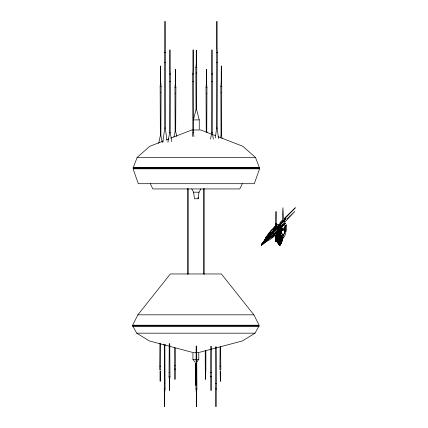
<?xml version="1.0" encoding="UTF-8"?>
<svg xmlns="http://www.w3.org/2000/svg" width="428" height="428" viewBox="0 0 428 428"><rect width="100%" height="100%" fill="white"/><g stroke="black" fill="none" stroke-linecap="round" stroke-linejoin="round"><path stroke-width="0.64" d="M280.121 229.231C279.233 229.681 278.516 233.1 279.511 233.998C280.121 233.105 278.35 234.335 278.986 233.479M164.989 21.4L164.935 45.405L164.55 52.516L164.759 128.079L162.774 142.342M216.868 21.4L216.814 45.405L216.429 52.516L216.638 128.079L215.343 137.88M160.586 66.046L160.532 81.678L160.147 86.306L160.356 135.51L158.713 143.348M169.916 49.916L169.857 68.475L169.472 73.974L169.681 132.407L167.91 142.358M175.4 69.47L175.341 83.423L174.956 87.558L175.164 131.492L173.923 136.992M193.098 49.916L193.039 68.475L192.654 73.974L192.862 132.407L192.258 136.532M196.281 50.418L196.222 63.718L195.842 67.661L196.051 109.525L193.376 119.899L199.245 119.899L199.245 129.994L191.765 129.994L170.751 138.158M196.452 406.6L196.506 392.979L196.891 388.94L196.682 346.059L196.163 346.059L195.954 388.94L196.34 392.979L196.399 406.6M206.462 69.47L206.403 83.423L206.023 87.558L206.232 131.492L206.751 131.492L206.992 132.733M211.946 49.916L211.887 68.475L211.507 73.974L211.716 132.407L210.592 139.121M215.985 406.6L216.044 392.979L216.429 388.94L216.22 346.728M221.271 66.046L221.217 81.678L220.832 86.306L221.041 135.51L220.634 137.827M279.372 234.576L279.398 230.157L279.5 230.596C278.821 231.286 279.842 241.082 279.778 234.223M169.531 390.416L169.59 379.882L169.97 376.763L169.766 343.604M211.063 390.416L211.122 379.882L211.507 376.763L211.298 346.231M275.445 227.311L275.466 223.47L275.728 224.807L276.445 224.288L276.274 223.207L275.525 223.534L275.509 227.375M276.263 225.112L276.274 223.207M277.483 238.562L277.21 238.578L277.221 236.839M277.28 236.786L277.264 238.637L277.547 238.583M277.355 238.664L277.371 236.759L277.403 238.664M277.488 238.642L277.505 236.791M277.082 239.985L277.044 236.877L277.109 240.22L278.173 242.708L278.189 240.29M279.5 242.264L279.489 244.779L278.505 243.874L278.516 242.104M282.715 237.144L281.619 240.82L281.48 236.176L280.961 235.33L279.575 238.851L279.928 240.06L279.527 241.232L279.077 239.6L279.923 239.225M279.784 235.411L279.211 233.816C279.029 241.248 279.853 231.313 279.313 230.644L279.639 234.592L279.216 237.101L279.104 233.827L278.965 235.25L279.179 233.811L279.794 234.822M279.158 240.664L279.158 239.525M279.43 237.668L279.324 230.692M279.238 240.857L279.238 239.461M279.784 245.137L279.318 239.664L279.917 239.289M278.756 234.924L278.986 235.844L279.179 233.832L279.628 237.128L279.505 237.545L279.2 233.902L279.265 237.754L279.366 235.839M279.5 239.3C278.853 250.46 281.656 242.735 282.828 238.375L282.534 237.893M279.591 241.301L279.596 239.263M279.703 239.231L280.04 245.067M279.773 239.209L280.212 244.939M284.706 228.461L284.053 229.911L284.866 227.3L286.22 224.807C287.102 236.085 281.068 245.774 279.8 228.06M279.794 240.825L279.848 239.193L279.891 240.402M280.18 241.815L281.287 239.584L281.464 242.114L280.426 244.265L280.185 240.707M280.426 244.265L280.442 241.125M281.009 226.754C280.527 237.331 285.251 238.583 285.037 227.081L284.834 228.028M281.18 239.643L281.335 239.065M284.866 227.3C285.096 237.668 280.752 236.54 281.223 227.011L281.966 229.745L281.34 229.034L284.652 229.301M281.426 242.275L281.512 239.257M281.619 240.82L281.64 235.983L281.843 236.186M282.02 226.642L282.009 229.157L284.759 227.407L284.743 218.382L284.657 219.446M160.206 381.262L160.345 370.916M175.015 379.32C175.32 368.882 175.384 358.562 175.25 348.071M205.579 379.32C205.825 369.749 205.991 360.323 205.815 350.698M220.393 381.262L220.532 370.916M278.965 244.399L279.035 244.698L278.494 244.094L278.221 241.215L279.243 242.328L279.489 244.779M278.516 241.633L278.537 238.53L277.59 236.4L276.927 233.009L276.258 233.774M276.943 237.786L277.023 236.914L277.809 238.551L278.173 242.708M279.489 237.631L279.2 233.902L279.281 237.754M283.149 234.811L283.202 237.979M279.099 234.186L279.227 237.722M166.968 140.432L165.278 128.079L165.486 52.516L165.101 45.405L165.042 21.4M218.553 138.517L217.156 128.079L217.365 52.516L216.98 45.405L216.921 21.4M275.728 223.074L276.028 211.512L276.21 222.688M279.019 233.907L278.986 234.688L279.013 234.271M279.099 234.009L279.275 231.505L279.035 233.549M171.842 141.711L170.2 132.407L170.408 73.974L170.023 68.475L169.97 49.916M193.991 136.532L193.381 132.407L193.59 73.974L193.21 68.475L193.151 49.916M213.358 139.121L212.234 132.407L212.443 73.974L212.058 68.475L211.999 49.916M279.195 240.755L279.473 245.009L279.869 245.132L279.2 233.907L279.334 237.77L279.195 233.907L279.142 234.876M270.282 231.43C272.759 229.681 275.172 226.792 277.216 224.293L269.415 232.42L265.462 238.011L271.363 233.752L280.773 224.807L274.509 229.601M162.217 142.101L160.875 135.51L161.083 86.306L160.698 81.678L160.639 66.046M222.068 138.41L221.56 135.51L221.768 86.306L221.383 81.678L221.329 66.046M277.804 237.064C276.461 239.001 278.671 237.92 277.681 238.407M279.5 230.596L279.088 237.422M279.077 240.204L279.575 238.851M280.666 241.29L280.597 241.387M280.838 241.183L281.041 241.044M281.469 240.889L281.175 240.825M165.203 344.24L164.839 346.059L165.048 388.94L164.662 392.979L164.609 406.6C164.93 398.837 164.031 391.117 164.32 383.392L164.32 346.059L163.956 344.24M176.769 136.393L175.683 131.492L175.892 87.558L175.507 83.423L175.453 69.47M206.751 131.492L206.959 87.558L206.574 83.423L206.515 69.47M215.931 406.6L215.878 392.979L215.493 388.94L215.701 346.728M199.245 119.899L196.57 109.525L196.778 67.661L196.393 63.718L196.334 50.418M276.718 233.287L276.055 241.89L275.691 238.899L276.333 233.913L275.889 239.343L275.37 235.368M282.234 220.233L282.935 207.724L283.47 219.141M279.628 237.128L279.762 235.389M278.821 242.211L278.553 244.153L278.034 243.377L278.072 242.553M278.104 241.932L278.28 238.134M279.072 235.887L279.11 237.438M282.699 237.936L282.86 234.785M169.477 390.416L169.418 379.882L169.039 376.763L169.242 343.604M211.009 390.416L210.951 379.882L210.571 376.763L210.779 346.231M276.039 241.906L275.579 236.609M159.917 343.154L159.708 369.765L160.644 369.765L160.436 343.812M220.104 347.097L219.896 369.765L220.832 369.765L220.623 346.439M273.481 231.5C271.78 233.843 260.861 244.623 267.302 237.38M174.961 379.32C174.645 368.663 174.603 358.124 174.726 347.413M205.526 379.32C205.28 369.749 205.114 360.323 205.296 350.698M277.039 239.648L277.2 237.155L277.023 239.439M279.051 235.742L279.184 233.875L279.757 235.999M277.06 239.83L277.253 237.155M276.991 239.049L277.151 237.144L276.97 238.68M276.959 238.46L277.071 237.112L276.953 238.343M279.061 233.19L279.115 232.351M278.243 242.114L278.093 243.441L277.665 241.734M277.879 239.37L278.034 237.642M276.948 238.129L277.296 236.946M276.943 237.845L277.018 237.059M196.04 379.577L195.901 385.387L195.703 379.577M195.612 376.902L196.131 376.902L196.131 363.249L195.612 363.249L195.403 378.93L196.249 378.93M276.943 238.043L277.039 237.085M276.948 237.61L277.007 237.026L276.959 237.412M279.554 231.029C280.415 232.725 278.617 235.106 279.174 231.783M284.7 227.348L284.476 229.365L283.78 229.617L283.705 229.226L284.229 229.729L284.625 228.654M272.192 229.317L272.128 229.916L270.924 231.254M279.083 237.337L279.184 233.886L279.693 236.877L279.206 233.875L279.051 237.091M280.49 231.334L279.746 239.359M191.765 188.946L193.611 192.188L194.451 198.785L198.169 198.785L199.004 192.188L200.85 188.946M279.126 232.49L279.243 231.227M279.693 232.035L279.206 233.683L279.623 231.511M283.026 230.59C282.673 229.274 282.657 229.97 282.967 230.045M277.595 242.505L277.831 241.29M277.66 242.564L277.285 240.771M265.451 237.947L267.88 235.352L270.929 231.077M276.14 241.553L275.755 238.685M266.077 238.845L263.573 241.815L267.366 236.957L264.408 240.82L267.666 237.561M266.114 239.867L266.2 239.322M276.97 230.553L278.302 229.173L278.644 226.931L285.808 218.879L285.802 218.446L274.418 229.157L276.761 227.348L285.722 218.382L281.667 222.785M278.398 231.559L277.965 231.505M278.344 234.127L278.179 233.72M278.312 231.361L278.393 231.746M278.195 234.571L278.435 234.838L278.81 234.314M278.564 232.848L278.216 233.372M278.66 233.009L278.366 232.795M278.837 234.432L278.607 234.234M278.328 235.272L278.842 234.999L278.312 235.443M279.901 233.715L280.511 233.383M280.094 233.035L280.361 233.03L280.115 232.655M280.543 232.158L280.163 231.917M279.933 234.624L279.917 234.287M279.944 233.613L280.265 233.843M280.404 234.26L279.901 234.293M280.554 233.356L280.142 233.838M279.966 234.672L280.495 234.212M277.189 241.467L277.446 240.322M279.168 231.537L279.227 231.211M279.238 231.083L279.398 230.157M284.417 220.934L284.743 218.382L283.117 221.832M277.007 239.289L276.868 240.349L277.087 239.209M286.22 224.807L284.941 228.809M277.323 237.722L277.59 236.4M279.093 232.334L279.088 232.837M281.603 226.599L281.217 228.103M273.257 235.368L285.15 223.207L272.93 235.127L265.055 241.569L261.353 245.132L262.428 243.313L262.343 243.591L265.868 240.252L268.431 237.144M264.408 240.82L264.627 240.552L261.273 245.067L265.055 241.569L265.868 240.252M265.767 239.081L267.398 237.171L266.13 238.503M276.868 240.349L276.456 238.958L277.392 235.657M279.682 238.503L280.843 235.363M282.138 239.284L282.464 239.931L282.828 238.375M280.356 236.952L280.608 236.192M265.387 239.701L266.013 239.091M279.211 233.704L279.677 232.013M265.451 239.482L265.702 239.247M273.251 230.098C272.748 229.478 273.749 230.039 273.085 230.136M281.72 240.552L281.956 241.232L281.485 242.451L279.896 245.046L279.527 241.232M133.322 167.343L137.169 157.429L149.73 146.323L163.33 141.037M278.874 242.323L278.692 242.237M279.008 242.05L279.275 241.975M275.707 238.878L275.402 236.427M277.809 231.751L277.933 232.003M277.868 231.655L277.986 231.923M278.023 232.714L278.061 232.222M278.532 232.254L278.339 232.607M278.355 234.854L278.27 234.432M278.714 233.8L278.623 233.469L278.232 233.645M278.312 235.213L278.494 235.47M278.831 235.106L278.484 235.512M280.051 232.869L280.559 232.409M280.447 234.244L280.131 234.619M276.354 236.968L277.216 234.838M265.574 239.653L265.74 239.043M273.888 234.009L273.733 234.378L276.541 231.762M267.917 239.289L267.468 240.285L261.305 245.078L264.269 241.023M261.428 245.132L264.204 240.787L264.402 241.028M267.447 238.3L264.279 241.194M264.402 240.98L265.767 239.477M264.723 240.408L266.007 239.22M266.591 239.338L263.193 242.516L265.109 239.899M242.302 183.708L239.776 188.946L152.839 188.946L150.319 183.708M282.362 222.624L281.742 222.849L285.802 218.446L274.048 230.168L268.335 234.811L265.729 237.979M137.875 314.831L132.637 325.221L259.106 325.221L253.868 314.831L221.388 273.963L170.355 273.963L137.875 314.831L253.868 314.831M283.368 222.148L284.588 219.949L283.978 220.158M199.507 352.319L242.451 340.923L255.013 333.171L258.854 326.254M265.333 241.734L264.953 242.564L277.531 230.826M276.226 233.613L276.584 233.469L276.461 234.935L277.06 233.956L276.253 234.105M278.002 232.292L278.088 232.72M278.093 233.003L278.179 233.431M278.414 232.409L278.275 232.083M278.163 233.72L278.264 234.143M278.585 233.051L278.339 233.378M278.435 234.325L278.237 234.822M278.676 233.763L278.136 234.02M280.18 231.971L280.586 231.591M280.554 232.693L280.238 232.971M278.211 230.836L278.821 229.718L280.024 229.055M268.902 235.555L266.655 238.439L269.533 235.876M265.285 241.034L261.337 245.105L265.012 241.542M277.216 224.293L272.738 229.713L274.883 227.011M272.925 229.745L275.29 226.754L272.021 229.873M274.567 229.531L276.761 227.348L278.189 226.498L285.808 218.879M263.316 243.569L262.942 244.153L268.089 239.38M261.754 244.211L263.921 242.066M266.574 238.375L268.393 236.165M263.022 243.858L262.096 244.634L266.377 240.734M264.386 240.766L267.339 236.93M279.596 239.354L279.313 239.45L279.559 238.867M265.162 241.221L261.487 244.757L265.349 239.568L264.049 241.178M265.012 240.044L267.666 236.604M280.324 244.693L279.821 240.718L280.383 244.757M262.262 244.399L261.492 245.009L265.724 241.194M270.887 233.747L262.321 243.88L263.498 242.328M196.736 362.142L198.806 359.365L198.806 352.319L197.003 352.319M264.124 241.167L261.444 245.126L265.216 241.51M277.167 229.231L278.473 228.049L261.348 245.014L264.317 240.953L261.38 244.939L265.05 241.403M282.865 225.31L277.858 229.857L283.983 224.288L282.336 226.005L278.692 227.76M265.2 239.675L265.916 238.728M262.262 243.527L265.735 239.316M262.343 243.591L264.178 241.285M267.024 237.481L267.682 236.663M276.253 226.824L276.964 225.941L273.77 229.135M281.806 226.251L281.094 227.118L278.607 228.161M270.378 231.874C262.278 242.018 277.216 227.482 277.531 227.081L273.792 229.863L274.086 229.911L272.738 229.713M278.114 233.051L278.671 232.934M278.2 233.763L278.558 233.463M280.089 233.415L280.089 233.811M266.911 237.893L264.568 240.515M280.816 227.118L279.923 228.135L277.997 228.814M269.169 235.475L268.008 236.764L270.747 234.507M275.926 232.345L274.171 234.287L273.781 233.897M279.896 227.894L278.767 228.985L285.15 223.207M274.878 233.33L272.213 235.989L274.385 233.784M284.882 222.068L294.785 211.512L286.824 219.04M279.441 224.133L278.649 224.978L284.315 219.885L284.615 220.158M272.93 235.127L267.468 240.285L270.293 237.497M285.497 218.007L295.363 207.724L284.887 217.782M276.836 227.407L274.835 229.365M277.184 227.557L278.189 226.498M271.561 236.368L268.961 238.958M282.539 224.545L283.716 223.314M274.648 229.526L275.653 228.654M269.132 238.503L266.104 241.467M267.168 240.129L263.792 243.377M265.339 239.493L265.633 239.193M263.247 242.275L264.092 241.429M261.257 245.003L263.118 243.141M265.526 240.873L261.337 245.067L265.012 241.51M270.571 237.497L280.704 227.717M281.645 226.77L285.027 223.534L283.652 224.807L278.237 227.696L284.946 223.47M269.677 238.391C273.487 236.304 275.707 232.153 279.88 230.687C275.68 234.865 271.406 239.552 265.772 241.799M280.008 222.544L282.426 220.153M265.093 241.328L261.348 244.795M267.928 236.727L269.651 235.068M280.773 224.807L275.974 228.809M281.383 231.077L280.099 231.43M280.377 231.741L280.228 232.265M280.586 232.051L280.163 232.142M282.036 222.169L282.962 221.362L283.459 221.41M272.069 233.046L269.56 235.047M279.88 230.687L275.9 233.485L273.39 234.464L276.739 232.276L275.167 233.239M278.302 229.173L279.056 228.579M277.371 227.915L278.644 226.931M276.194 234.276L276.654 233.939M278.328 226.765L279.457 225.952M280.966 241.237L281.014 241.023M284.16 218.879L284.807 218.446M274.268 233.849L274.706 233.56M279.382 225.529L280.351 224.903M282.678 230.098L283.122 229.825L282.555 230.136M279.259 229.611L280.062 229.173M278.173 230.719L280.174 229.622M279.077 239.68L278.066 230.911L280.217 229.734M278.767 236.507L277.911 236.968L278.906 238.733M279.992 235.828L280.848 235.368M281.287 230.489L279.933 230.392M280.522 224.224L281.324 223.791M273.529 230.12L274.091 229.825M276.194 233.656L276.584 233.469M280.174 234.127L280.484 234.148M278.558 234.967L278.842 234.935M268.233 239.145L268.666 238.958M279.532 239.514L279.511 238.926M166.422 139.838L168.894 138.881M286.193 229.831L284.855 230.168M275.755 229.831L274.048 230.168M278.537 238.53L279.318 239.065M281.207 229.873L279.794 229.317M274.605 230.885L273.396 230.767M286.043 230.885L284.77 230.767M164.55 52.516L165.486 52.516M216.429 52.516L217.365 52.516M164.759 62.295L165.278 62.295M216.638 62.295L217.156 62.295M195.842 67.661L196.778 67.661M196.051 73.076L196.57 73.076M169.472 73.974L170.408 73.974M192.654 73.974L193.59 73.974M211.507 73.974L212.443 73.974M169.681 81.539L170.2 81.539M192.862 81.539L193.381 81.539M211.716 81.539L212.234 81.539M160.147 86.306L161.083 86.306M220.832 86.306L221.768 86.306M174.956 87.558L175.892 87.558M206.023 87.558L206.959 87.558M160.356 92.673L160.875 92.673M221.041 92.673L221.56 92.673M175.164 93.245L175.683 93.245M206.232 93.245L206.751 93.245M196.051 109.525L196.57 109.525M164.759 128.079L165.278 128.079M216.638 128.079L217.156 128.079M199.946 129.994L200.85 129.994L215.685 135.756M175.164 131.492L175.683 131.492M169.681 132.407L170.2 132.407M192.862 132.407L193.381 132.407M211.716 132.407L212.234 132.407M160.356 135.51L160.875 135.51M221.041 135.51L221.56 135.51M137.169 157.429L255.452 157.429L259.293 167.343M133.076 167.343L259.539 167.343M133.076 167.835L259.539 167.835M133.076 168.327L259.539 168.327M193.611 192.188L199.004 192.188M132.637 325.564L259.106 325.564M132.637 325.911L259.106 325.911M132.637 326.254L259.106 326.254M132.889 326.254L136.73 333.171L255.013 333.171M164.32 346.059L164.839 346.059M192.236 352.319L149.292 340.923L136.73 333.171M196.259 352.319L192.937 352.319L192.937 359.365L195.008 362.142M192.937 359.365L196.259 359.365M197.003 359.365L198.806 359.365M174.726 365.828L175.25 365.828M205.296 365.828L205.815 365.828M159.917 366.154L160.436 366.154M220.104 366.154L220.623 366.154M174.522 369.054L175.453 369.054M205.087 369.054L206.023 369.054M169.242 372.472L169.766 372.472M210.779 372.472L211.298 372.472M169.039 376.763L169.97 376.763M210.571 376.763L211.507 376.763M164.32 383.392L164.839 383.392M196.163 383.392L196.682 383.392M215.701 383.392L216.22 383.392M164.111 388.94L165.048 388.94M195.954 388.94L196.891 388.94M215.493 388.94L216.429 388.94M277.371 238.444L277.21 238.578M284.053 229.911L281.966 229.745L281.1 227.252M273.455 229.034L274.685 229.215M273.578 235.443L274.856 235.71M285.861 231.896L284.668 231.345M218.162 136.719L242.885 146.323L255.452 157.429M273.487 231.896L272.754 231.345M271.208 230.392L271.454 230.489M272.866 236.047L273.722 236.668M278.976 244.634L279.473 245.009M276.611 226.396L275.466 223.47L275.728 224.807M279.735 232.559L279.773 233.651M280.137 234.672L279.837 234.491M279.65 236.994L279.206 233.881L279.035 237.075M281.956 241.232L281.924 240.097M280.554 244.511L279.896 240.37M280.297 244.853L279.762 240.927M280.126 245.014L279.65 241.167M279.163 234.919L279.195 233.907M277.836 230.526L278.066 230.911M272.171 236.609L272.62 237.567M280.725 236.165L281.324 237.481M280.789 227.905L281.052 228.499M275.669 224.748L276.44 226.519M280.474 236.93L281.544 240.044M277.414 237.497L277.74 238.503M276.804 240.285L277.248 241.531M280.212 237.615L280.923 240.311M276.895 226.251L276.445 224.288M279.939 238.214L280.527 241.178M280.955 243.313L281.057 243.591L281.025 242.253M197.923 197.474L198.169 198.785M279.356 237.733L279.206 234.951L279.211 237.706M279.463 238.974L279.511 239.354M279.414 239.011L279.206 239.594L279.163 239.075M282.346 238.813L282.464 239.931M279.27 239.081L279.307 239.461M279.329 241.034L279.639 245.067M220.195 370.916L220.334 381.262M160.008 370.916L160.152 381.262M278.97 235.94L279.04 236.957L278.954 235.464M275.498 236.668L275.525 237.567M278.805 238.835L278.901 242.071M204.199 188.438L204.199 274.311M203.509 188.764L203.509 274.016M188.234 188.764L188.234 274.016M187.55 188.438L187.55 274.311M259.539 168.819L254.307 183.708L138.314 183.708L133.076 168.819L259.539 168.819"/></g></svg>
